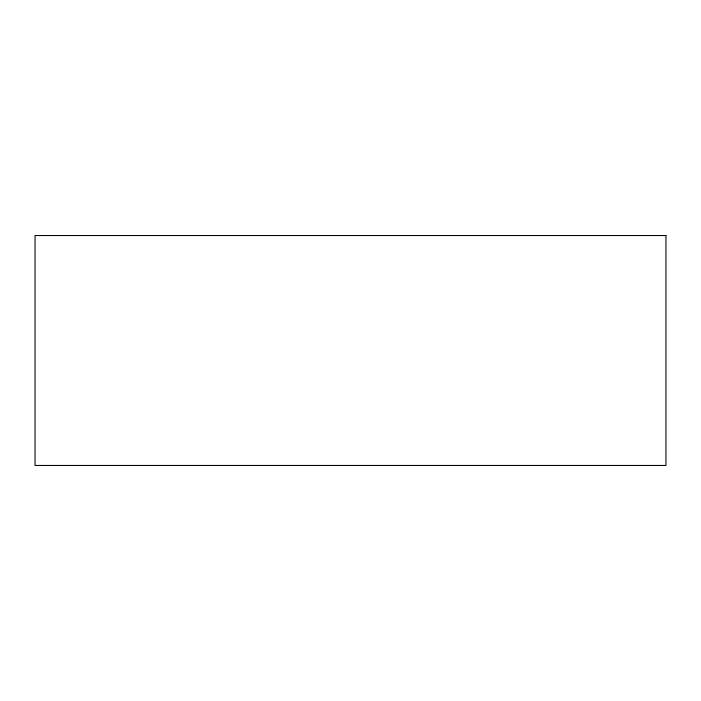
<?xml version="1.0" encoding="UTF-8"?>
<svg xmlns="http://www.w3.org/2000/svg" width="701" height="701" viewBox="0 0 701 701"><rect width="100%" height="100%" fill="white"/><g stroke="black" fill="none" stroke-linecap="round" stroke-linejoin="round"><path stroke-width="1.05" d="M665.95 235.536L35.05 235.536L35.05 465.464L665.95 465.464L665.95 235.536"/></g></svg>
